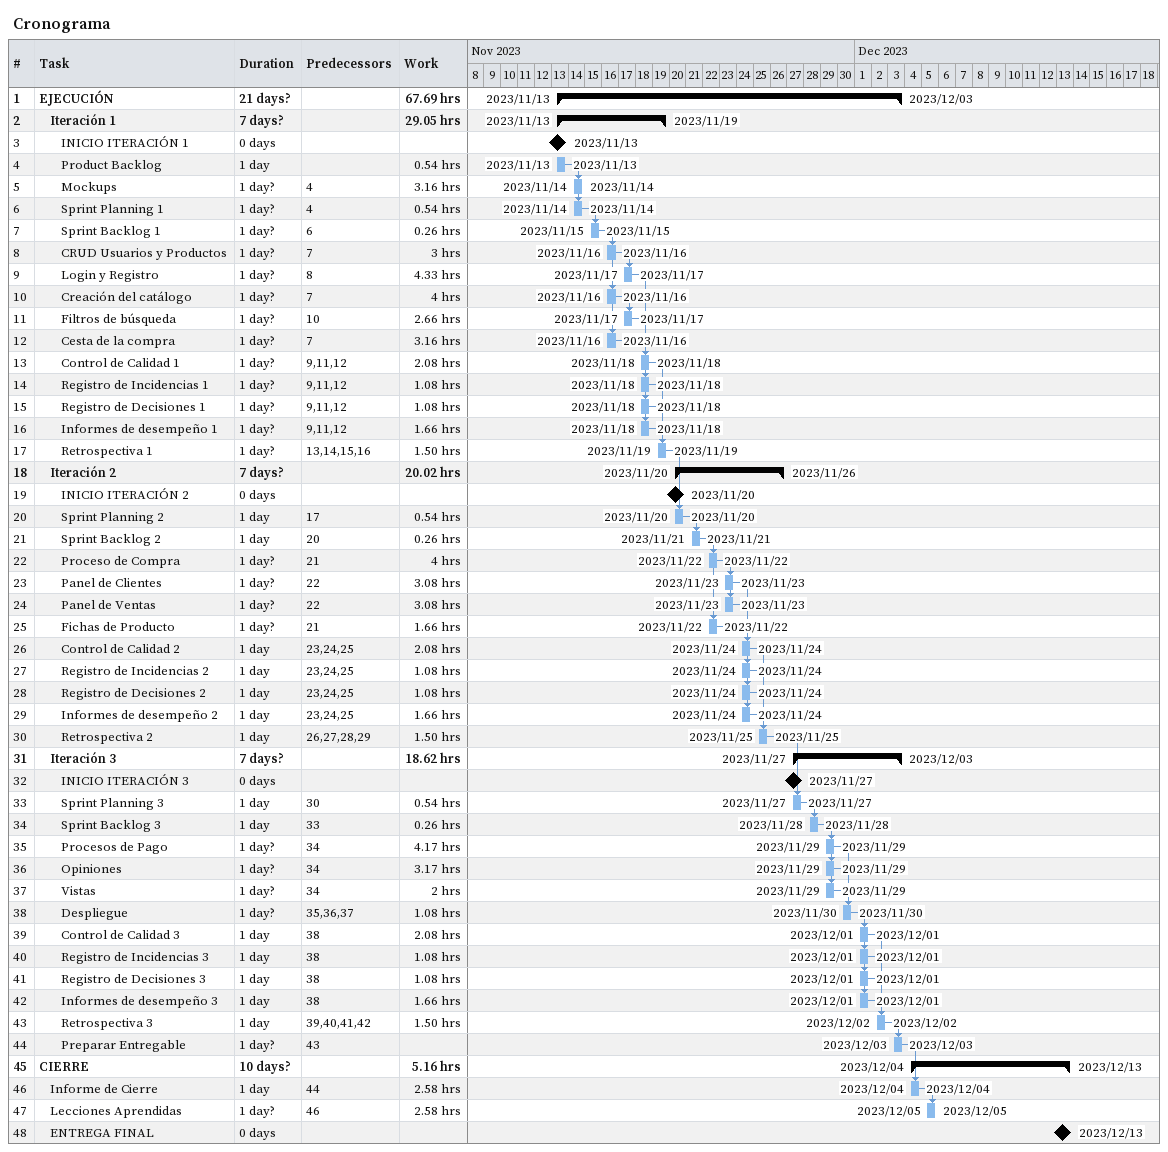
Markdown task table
Cronograma

| ID | Level | Task | Duration | Start | Finish | Predecessors | Work (h) |
|---|---|---|---|---|---|---|---|
| 1 | 1 | **EJECUCIÓN** | 21d? | 2023-11-13 | 2023-12-03 |  | 67.69 |
| 2 | 2 | **Iteración 1** | 7d? | 2023-11-13 | 2023-11-19 |  | 29.05 |
| 3 | 3 | INICIO ITERACIÓN 1 | 0d | 2023-11-13 | 2023-11-13 |  |  |
| 4 | 3 | Product Backlog | 1d | 2023-11-13 | 2023-11-13 |  | 0.54 |
| 5 | 3 | Mockups | 1d? | 2023-11-14 | 2023-11-14 | 4 | 3.16 |
| 6 | 3 | Sprint Planning 1 | 1d? | 2023-11-14 | 2023-11-14 | 4 | 0.54 |
| 7 | 3 | Sprint Backlog 1 | 1d? | 2023-11-15 | 2023-11-15 | 6 | 0.26 |
| 8 | 3 | CRUD Usuarios y Productos | 1d? | 2023-11-16 | 2023-11-16 | 7 | 3 |
| 9 | 3 | Login y Registro | 1d? | 2023-11-17 | 2023-11-17 | 8 | 4.33 |
| 10 | 3 | Creación del catálogo | 1d? | 2023-11-16 | 2023-11-16 | 7 | 4 |
| 11 | 3 | Filtros de búsqueda | 1d? | 2023-11-17 | 2023-11-17 | 10 | 2.66 |
| 12 | 3 | Cesta de la compra | 1d? | 2023-11-16 | 2023-11-16 | 7 | 3.16 |
| 13 | 3 | Control de Calidad 1 | 1d? | 2023-11-18 | 2023-11-18 | 9, 11, 12 | 2.08 |
| 14 | 3 | Registro de Incidencias 1 | 1d? | 2023-11-18 | 2023-11-18 | 9, 11, 12 | 1.08 |
| 15 | 3 | Registro de Decisiones 1 | 1d? | 2023-11-18 | 2023-11-18 | 9, 11, 12 | 1.08 |
| 16 | 3 | Informes de desempeño 1 | 1d? | 2023-11-18 | 2023-11-18 | 9, 11, 12 | 1.66 |
| 17 | 3 | Retrospectiva 1 | 1d? | 2023-11-19 | 2023-11-19 | 13, 14, 15, 16 | 1.50 |
| 18 | 2 | **Iteración 2** | 7d? | 2023-11-20 | 2023-11-26 |  | 20.02 |
| 19 | 3 | INICIO ITERACIÓN 2 | 0d | 2023-11-20 | 2023-11-20 |  |  |
| 20 | 3 | Sprint Planning 2 | 1d | 2023-11-20 | 2023-11-20 | 17 | 0.54 |
| 21 | 3 | Sprint Backlog 2 | 1d | 2023-11-21 | 2023-11-21 | 20 | 0.26 |
| 22 | 3 | Proceso de Compra | 1d? | 2023-11-22 | 2023-11-22 | 21 | 4 |
| 23 | 3 | Panel de Clientes | 1d? | 2023-11-23 | 2023-11-23 | 22 | 3.08 |
| 24 | 3 | Panel de Ventas | 1d? | 2023-11-23 | 2023-11-23 | 22 | 3.08 |
| 25 | 3 | Fichas de Producto | 1d? | 2023-11-22 | 2023-11-22 | 21 | 1.66 |
| 26 | 3 | Control de Calidad 2 | 1d | 2023-11-24 | 2023-11-24 | 23, 24, 25 | 2.08 |
| 27 | 3 | Registro de Incidencias 2 | 1d | 2023-11-24 | 2023-11-24 | 23, 24, 25 | 1.08 |
| 28 | 3 | Registro de Decisiones 2 | 1d | 2023-11-24 | 2023-11-24 | 23, 24, 25 | 1.08 |
| 29 | 3 | Informes de desempeño 2 | 1d | 2023-11-24 | 2023-11-24 | 23, 24, 25 | 1.66 |
| 30 | 3 | Retrospectiva 2 | 1d | 2023-11-25 | 2023-11-25 | 26, 27, 28, 29 | 1.50 |
| 31 | 2 | **Iteración 3** | 7d? | 2023-11-27 | 2023-12-03 |  | 18.62 |
| 32 | 3 | INICIO ITERACIÓN 3 | 0d | 2023-11-27 | 2023-11-27 |  |  |
| 33 | 3 | Sprint Planning 3 | 1d | 2023-11-27 | 2023-11-27 | 30 | 0.54 |
| 34 | 3 | Sprint Backlog 3 | 1d | 2023-11-28 | 2023-11-28 | 33 | 0.26 |
| 35 | 3 | Procesos de Pago | 1d? | 2023-11-29 | 2023-11-29 | 34 | 4.17 |
| 36 | 3 | Opiniones | 1d? | 2023-11-29 | 2023-11-29 | 34 | 3.17 |
| 37 | 3 | Vistas | 1d? | 2023-11-29 | 2023-11-29 | 34 | 2 |
| 38 | 3 | Despliegue | 1d? | 2023-11-30 | 2023-11-30 | 35, 36, 37 | 1.08 |
| 39 | 3 | Control de Calidad 3 | 1d | 2023-12-01 | 2023-12-01 | 38 | 2.08 |
| 40 | 3 | Registro de Incidencias 3 | 1d | 2023-12-01 | 2023-12-01 | 38 | 1.08 |
| 41 | 3 | Registro de Decisiones 3 | 1d | 2023-12-01 | 2023-12-01 | 38 | 1.08 |
| 42 | 3 | Informes de desempeño 3 | 1d | 2023-12-01 | 2023-12-01 | 38 | 1.66 |
| 43 | 3 | Retrospectiva 3 | 1d | 2023-12-02 | 2023-12-02 | 39, 40, 41, 42 | 1.50 |
| 44 | 3 | Preparar Entregable | 1d? | 2023-12-03 | 2023-12-03 | 43 |  |
| 45 | 1 | **CIERRE** | 10d? | 2023-12-04 | 2023-12-13 |  | 5.16 |
| 46 | 2 | Informe de Cierre | 1d | 2023-12-04 | 2023-12-04 | 44 | 2.58 |
| 47 | 2 | Lecciones Aprendidas | 1d? | 2023-12-05 | 2023-12-05 | 46 | 2.58 |
| 48 | 2 | ENTREGA FINAL | 0d | 2023-12-13 | 2023-12-13 |  |  |
